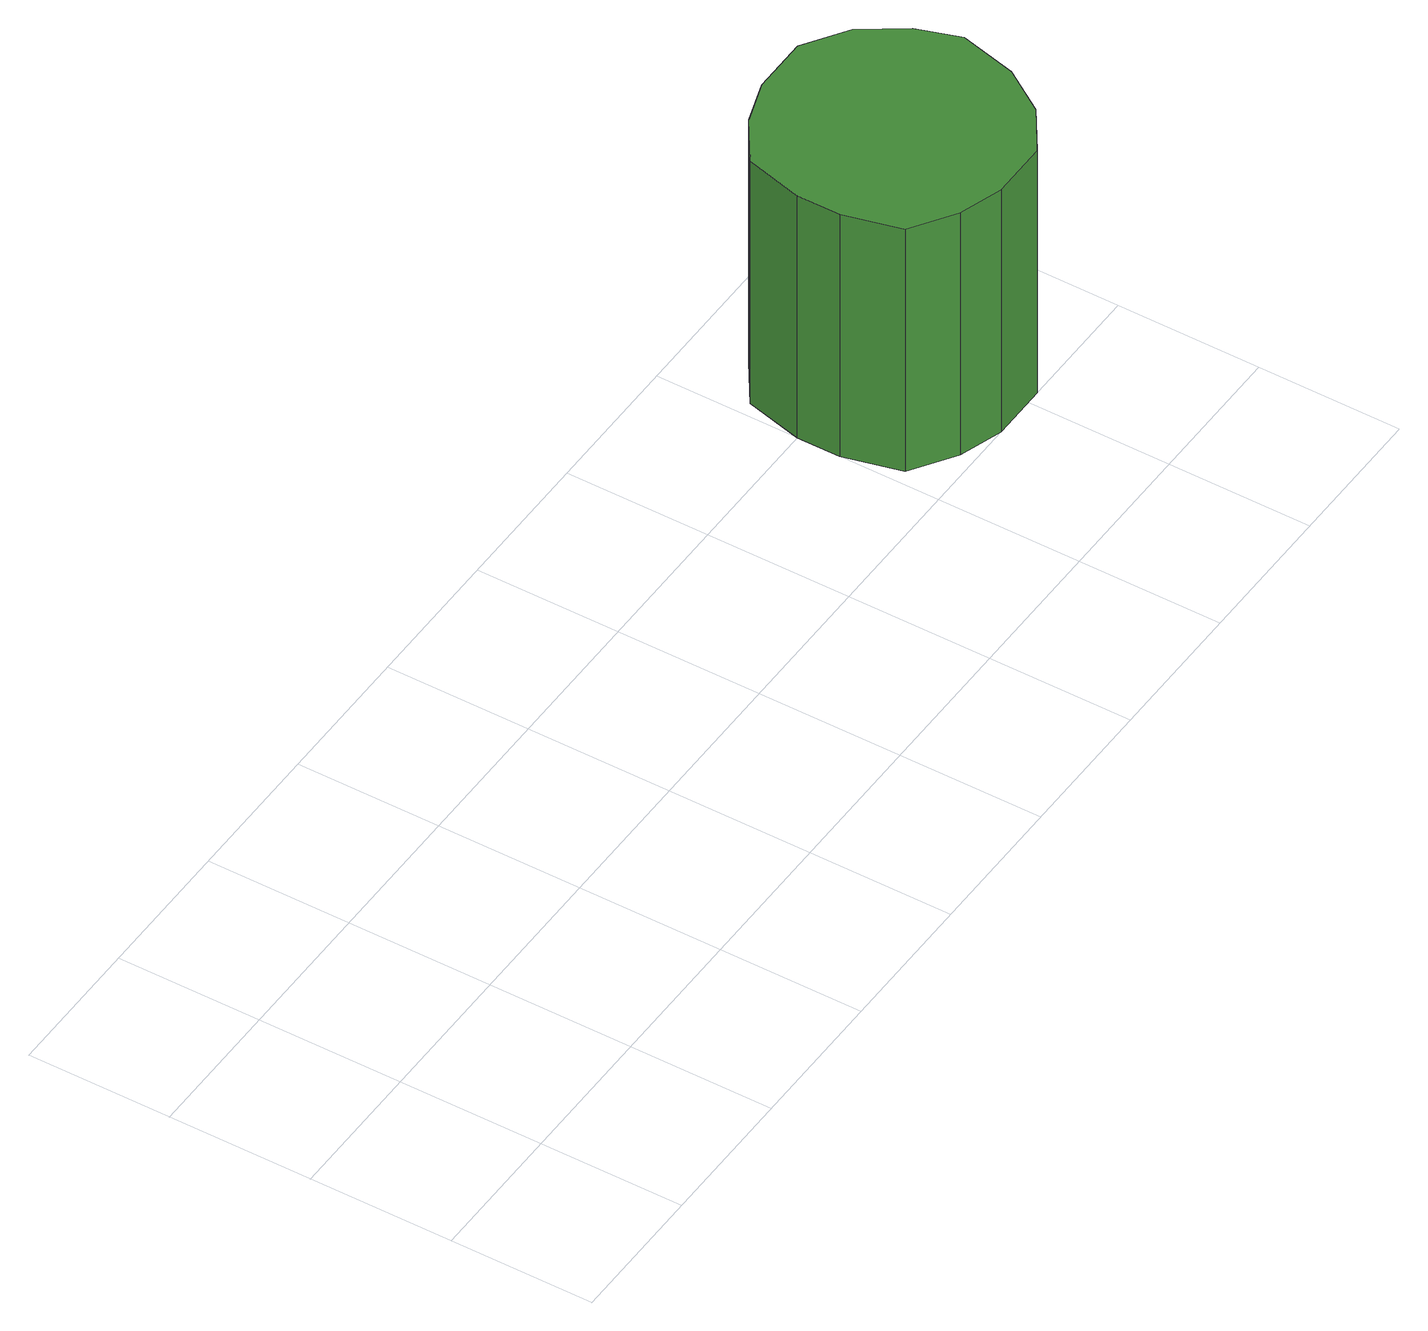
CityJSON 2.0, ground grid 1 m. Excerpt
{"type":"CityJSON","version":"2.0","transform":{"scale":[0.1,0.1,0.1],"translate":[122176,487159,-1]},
"CityObjects":{
"tree1":{"type":"SolitaryVegetationObject","attributes":{"function":"something"},"geometry":[{"type":"MultiSurface","lod":"1","boundaries":[[[0,1,2,3,4,5,6,7,8,9,10,11,12,13,14]],[[15,16,17,18,19,20,21,22,23,24,25,26,27,28,29]],[[0,29,28,1]],[[1,28,27,2]],[[2,27,26,3]],[[3,26,25,4]],[[4,25,24,5]],[[5,24,23,6]],[[6,23,22,7]],[[7,22,21,8]],[[8,21,20,9]],[[9,20,19,10]],[[10,19,18,11]],[[11,18,17,12]],[[12,17,16,13]],[[13,16,15,14]],[[14,15,29,0]]]}]},
"tree2":{"type":"SolitaryVegetationObject","attributes":{"function":"something"}}
},
"vertices":[
[77,19,26],[76,22,26],[74,25,26],[71,27,26],[67,27,26],[64,26,26],[61,24,26],[60,20,26],[60,17,26],[61,13,26],[64,11,26],[67,10,26],[71,10,26],[74,12,26],[76,15,26],[76,15,6],[74,12,6],[71,10,6],[67,10,6],[64,11,6],[61,13,6],[60,17,6],[60,20,6],[61,24,6],[64,26,6],[67,27,6],[71,27,6],[74,25,6],[76,22,6],[77,19,6]
]}
